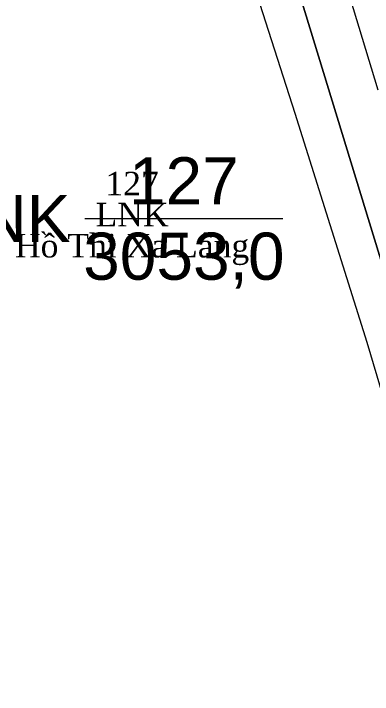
# Model space of a CAD drawing. Header units: metres. Extents: x 0 to 551036, y 0 to 1845929.
# Drawn here: x 547414.94 to 547430.16, y 1841861.08 to 1841889.98 of the extents above; entities that cross this region are included whole.
import ezdxf
from ezdxf.enums import TextEntityAlignment as Align

# ---------------------------------------------------------------- set-up
doc = ezdxf.new("R2010")
doc.units = ezdxf.units.M
doc.header["$MEASUREMENT"] = 0
doc.linetypes.add('DGN Style 2', pattern=[126.567841, 75.940705, -50.627136])
for name, color, linetype, lineweight in [('_0', 7, 'Continuous', 0), ('C-TINN-BNDY', 7, 'Continuous', 0), ('Level 1', 7, 'Continuous', 0), ('Level 13', 7, 'Continuous', 0), ('Level 15', 7, 'Continuous', 0), ('Level 2', 7, 'Continuous', 0), ('Level 30', 7, 'Continuous', 0), ('Level 4', 7, 'Continuous', 0), ('Level 61', 7, 'Continuous', 0)]:
    doc.layers.add(name, color=color, linetype=linetype, lineweight=lineweight)
doc.styles.add('Style-Arial', font='arial.ttf')
doc.styles.add('Style-Times New Roman', font='times.ttf')

# ---------------------------------------------------------------- blocks, each defined once
blk = doc.blocks.new('Substation')
at = {"layer": 'Level 61', "color": 4, "elevation": 0, "flags": 128}
blk.add_lwpolyline([(3139659.324, 2123583.794), (3139659.324, 2123395.794), (3138439.324, 2123395.794), (3138439.324, 2124608.804), (3139659.324, 2124608.804), (3139659.324, 2123643.794)], dxfattribs=at)
blk = doc.blocks.new('N_THUA_70')
at = {"layer": 'Level 13', "color": 2, "linetype": 'Continuous', "lineweight": 0}
blk.add_line((-2.008, 0), (6.401, 0), dxfattribs=at)
at = {"layer": 'Level 13', "color": 5, "linetype": 'Continuous', "lineweight": 0, "style": 'Style-Arial'}
blk.add_text('127', height=2, dxfattribs=at).set_placement((2.197, 1.6), align=Align.MIDDLE_CENTER)
at = {"layer": 'Level 2', "color": 3, "linetype": 'Continuous', "lineweight": 0, "style": 'Style-Arial'}
blk.add_text('LNK', height=2, dxfattribs=at).set_placement((-2.608, 0), align=Align.MIDDLE_RIGHT)
at = {"layer": 'Level 4', "color": 1, "linetype": 'Continuous', "lineweight": 0, "style": 'Style-Arial'}
blk.add_text('3053,0', height=2, dxfattribs=at).set_placement((2.197, -1.6), align=Align.MIDDLE_CENTER)

msp = doc.modelspace()

# ---------------------------------------------------------------- linework, layer by layer
at = {"layer": 'C-TINN-BNDY', "color": 34, "linetype": 'Continuous', "lineweight": 13, "flags": 128}
msp.add_lwpolyline([(547431.16916, 1841871.87051), (547429.93737, 1841876.02449), (547426.87533, 1841885.74299), (547424.39502, 1841893.50052)], dxfattribs=at)

# ---------------------------------------------------------------- next in the draw order: block references
at = {"layer": '_0', "xscale": 0.1, "yscale": 0.1, "zscale": 0.1, "rotation": 107.0123114188912}
msp.add_blockref('Substation', (842423.72785, 1603911.5666), dxfattribs=at)

# ---------------------------------------------------------------- next in the draw order: linework, layer by layer
at = {"layer": 'Level 1', "color": 7, "linetype": 'DGN Style 2', "flags": 128}
msp.add_lwpolyline([(547549.65226, 1841897.89963), (547515.12807, 1842010.73616), (547402.95994, 1841976.41657), (547437.48403, 1841863.58004), (547549.65226, 1841897.89963)], close=True, dxfattribs=at)
at = {"layer": 'Level 30', "color": 1, "flags": 128}
msp.add_lwpolyline([(547552.1499, 1841896.5723), (547516.4554, 1842013.2338), (547400.4623, 1841977.7439), (547436.1567, 1841861.0824), (547552.1499, 1841896.5723)], dxfattribs=at)

# ---------------------------------------------------------------- next in the draw order: block references
at = {"layer": 'Level 2', "color": 3, "linetype": 'Continuous', "lineweight": 0}
msp.add_blockref('N_THUA_70', (547419.96128, 1841881.28144), dxfattribs=at)

# ---------------------------------------------------------------- next in the draw order: texts
at = {"layer": 'Level 15', "color": 2, "linetype": 'Continuous', "lineweight": 0, "insert": (547419.96128, 1841881.28144), "char_height": 1, "attachment_point": 5, "line_spacing_factor": 0.790495, "style": 'Style-Times New Roman'}
msp.add_mtext('127\\PLNK\\PHồ Thị Xa Lâng', dxfattribs=at)

doc.saveas('drawing.dxf')
